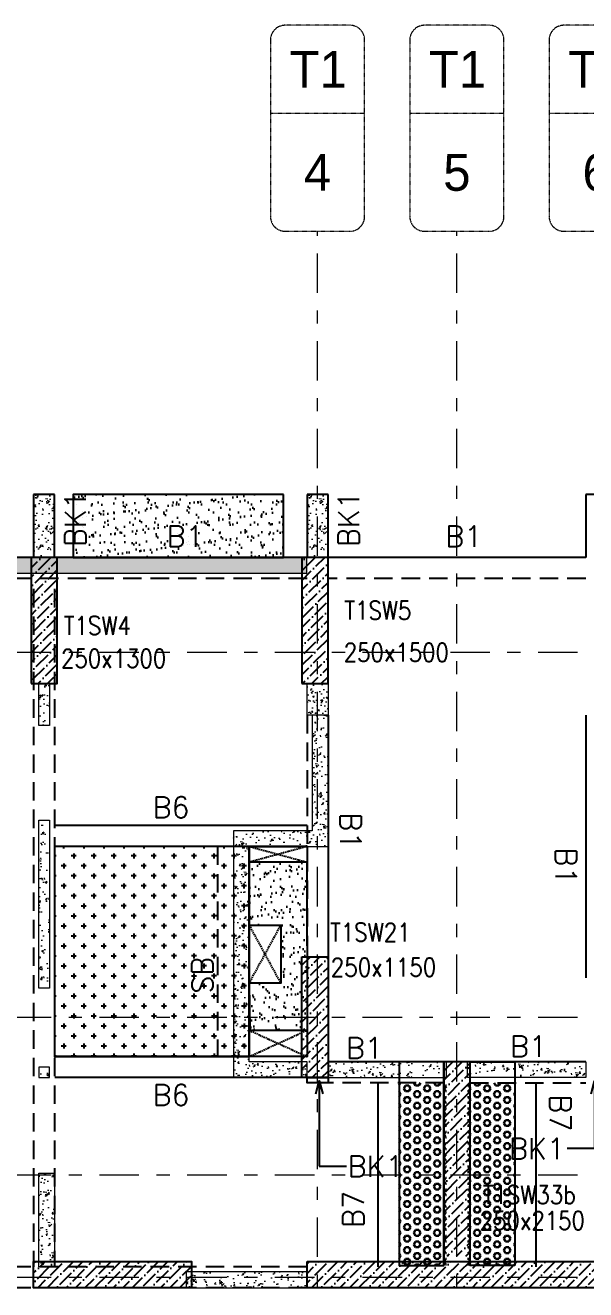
# Model space of a CAD drawing. Header units: millimetres. Extents: x 1078357 to 1340092, y -4684019 to -4550360.
# Drawn here: x 1121396 to 1126725, y -4580680 to -4568647 of the extents above; entities that cross this region are included whole.
import ezdxf
from ezdxf.enums import TextEntityAlignment as Align

# ---------------------------------------------------------------- set-up
doc = ezdxf.new("R2010")
doc.units = ezdxf.units.MM
for name, pattern in [('CONTINOUS', [0]), ('DGN STYLE 7', [8.34, 3.75, -1.67, 1.25, -1.67]), ('HIDDEN', [0.375, 0.25, -0.125]), ('New Retail block$0$CONTINOUS', [0])]:
    doc.linetypes.add(name, pattern=pattern)
doc.layers.get('0').update_dxf_attribs({"lineweight": 0})
for name, color, linetype, lineweight in [('A-_ANOTGRID_E-', 8, 'DGN STYLE 7', 13), ('GRID LINE', 8, 'Continuous', 0), ('HATCH', 8, 'Continuous', 30), ('S-COL-IDEN', 30, 'Continuous', 25), ('S-NON STR RCC WALL', 8, 'Continuous', 0)]:
    doc.layers.add(name, color=color, linetype=linetype, lineweight=lineweight)
for name, color, linetype in [('DROP SLAB', 8, 'Continuous'), ('S-BEAM', 3, 'Continuous'), ('S-BEAM-IDEN', 6, 'Continuous'), ('S-COL_STOP', 12, 'Continuous'), ('S-CUTOUT', 8, 'Continuous'), ('S-SLAB-PROJECTION', 2, 'New Retail block$0$CONTINOUS'), ('S-SLAB-STOP', 8, 'New Retail block$0$CONTINOUS')]:
    doc.layers.add(name, color=color, linetype=linetype)
doc.styles.add('Roman', font='romans')
doc.styles.add('ROMANS', font='romans.shx', dxfattribs={"width": 0.85})
doc.styles.get("Standard").update_dxf_attribs({"font": 'Adani Regular.ttf', "height": 500})
doc.dimstyles.new('HARESH', dxfattribs={"dimtxt": 150, "dimasz": 75, "dimexe": 0, "dimexo": 0, "dimgap": 25, "dimtad": 1, "dimdec": 0, "dimdsep": 46, "dimtxsty": 'Roman', "dimblk": 'OBLIQUE', "dimcen": 225, "dimdle": 25, "dimclrd": 2, "dimclre": 2, "dimclrt": 7, "dimadec": 8, "dimazin": 1, "dimtfac": 1, "dimtdec": 0, "dimtmove": 0, "dimatfit": 0, "dimfxl": 1, "dimlwd": -1, "dimlwe": -1, "dimarcsym": 0})
pattern_1 = [(50, (-5225719.91, 23613938.34), (182.184669, -15.93908554), [19.05, -209.55]), (355, (-5225719.9, 23613938.34), (-35.2434214, 191.0568452), [15.24, -167.6405842]), (100.4514447, (-5225704.73, 23613937.02), (146.9412471, 175.1177519), [16.1900088, -178.0902446]), (46.1842, (-5225719.9, 23613989.14), (271.0790409, -42.042328), [28.575, -314.325]), (96.6355576, (-5225697.32, 23613985.64), (237.404134, 247.4261246), [24.2850231, -267.1356082]), (351.1841512, (-5225719.9, 23613989.14), (237.404134, 247.4261246), [22.859967, -251.459732]), (21, (-5225694.51, 23613976.44), (151.6143913, -102.2651982), [19.05, -209.55]), (326, (-5225694.5, 23613976.44), (61.8020283, 184.1879661), [15.24, -167.64]), (71.451445, (-5225681.87, 23613967.92), (213.4164193, 81.9227689), [16.1900088, -178.0899376]), (37.5, (-5225719.91, 23613938.345), (3.08860325, 84.55503887), [0, -165.608, 0, -170.18, 0, -168.275]), (7.5, (-5225719.91, 23613938.345), (66.8196625, 100.18057482), [0, -97.028, 0, -161.798, 0, -64.135]), (327.5, (-5225776.55, 23613938.345), (135.59059517, -5.728744), [0, -63.5, 0, -198.12, 0, -262.89]), (317.5, (-5225801.95, 23613938.34), (148.1291814, 25.42649103), [0, -82.55, 0, -131.572, 0, -186.69])]
pattern_2 = [(45, (2292446.56, -9444012.59), (33.67596045, 123.4785217), [158.75, -31.75, 0, -31.75])]
pattern_3 = [(180, (1116375.597, -4391706.48), (-7e-15, -54.992613), [31.75, -63.5]), (300, (1116375.597, -4391706.48), (47.625, 27.496307), [31.75, -63.5]), (240, (1116343.847, -4391706.48), (47.625, -27.496307), [31.75, -63.5])]

# ---------------------------------------------------------------- blocks, each defined once
blk = doc.blocks.new('_Oblique')
at = {"color": 0, "linetype": 'ByBlock', "lineweight": -2}
blk.add_line((-0.5, -0.5), (0.5, 0.5), dxfattribs=at)
blk = doc.blocks.new('Tower grid nomenclature-ex')
at = {"layer": 'A-_ANOTGRID_E-'}
blk.add_lwpolyline([(-1250, -600), (1750, -600, 0.414214), (2000, -350), (2000, 750, 0.414214), (1750, 1000), (-1250, 1000, 0.414214), (-1500, 750), (-1500, -350, 0.414214)], format="xyb", close=True, dxfattribs=at)
blk.add_lwpolyline([(0, 1000), (0, -600)], dxfattribs=at)
at = {"layer": 'A-_ANOTGRID_E-', "flags": 8}
for p in [(-1235, 400), (1788, 400)]:
    blk.add_attdef('GRID', text='', height=625, dxfattribs=at).set_placement(p, align=Align.MIDDLE_CENTER)

msp = doc.modelspace()

# ---------------------------------------------------------------- hatches: boundary and pattern name
at = {"layer": 'DROP SLAB'}
h = msp.add_hatch(dxfattribs=at)
h.set_pattern_fill('CROSS', color=8, scale=15, angle=179.96921)
h.set_pattern_definition([(180.03079016, (-3247966.01, 14148014.11), (-95.1987999, -95.3011726), [47.625, -142.875]), (270.03079016, (-3247989.84, 14148037.91), (95.3011726, -95.1987999), [47.625, -142.875])])
h.paths.add_polyline_path([(1123525.4, -4576461.7), (1121675.4, -4576461.7), (1121675.4, -4578461.5), (1123525.4, -4578461.5)])
at = {"layer": 'HATCH'}
h = msp.add_hatch(dxfattribs=at)
h.set_pattern_fill('AR-SAND', color=8, scale=3, angle=179.97015)
h.set_pattern_definition([(37.4701541, (-1721258.12, 9413858.76), (-4.7236114, 146.8264517), [0, -115.824, 0, -129.54, 0, -123.825]), (7.4701541, (-1721258.12, 9413858.76), (134.9689868, 214.9772528), [0, -62.484, 0, -104.394, 0, -40.005]), (327.4701541, (-1721351.84, 9413858.81), (237.2979035, 0.3075449), [0, -38.1, 0, -137.16, 0, -179.07]), (317.4701541, (-1721351.84, 9413858.81), (229.1017424, 66.759465), [0, -19.05, 0, -89.916, 0, -102.87])])
h.paths.add_polyline_path([(1123850.4, -4573111.5), (1121850.4, -4573111.5), (1121850.4, -4573711.5), (1123850.4, -4573711.5)])
h = msp.add_hatch(dxfattribs=at)
h.set_pattern_fill('AR-SAND', color=8, scale=3, angle=0.02985)
h.set_pattern_definition([(37.47015413, (-3907972.55, 18781934.02), (-4.72361136, 146.8264517), [0, -115.824, 0, -129.54, 0, -123.825]), (7.4701541, (-3907972.55, 18781934.02), (134.9689868, 214.9772528), [0, -62.484, 0, -104.394, 0, -40.005]), (327.4701541, (-3908066.28, 18781934.06), (237.2979035, 0.3075449), [0, -38.1, 0, -137.16, 0, -179.07]), (317.4701541, (-3908066.28, 18781934.06), (229.1017424, 66.759465), [0, -19.05, 0, -89.916, 0, -102.87])])
h.paths.add_polyline_path([(1124075.4, -4576611.5), (1123525.4, -4576611.5), (1123525.5, -4577211.5), (1123825.5, -4577211.5), (1123825.5, -4577761.5), (1123525.4, -4577761.5), (1123532.9, -4578211.5), (1124079.2, -4578211.5)])
at = {"layer": 'HATCH', "ltscale": 1000}
h = msp.add_hatch(dxfattribs=at)
h.set_pattern_fill('HEX', color=8, scale=10, angle=180)
h.set_pattern_definition(pattern_3)
h.paths.add_polyline_path([(1125400.4, -4580450.8), (1124950.4, -4580450.8), (1124950.4, -4578711.5), (1125400.4, -4578711.5)])
h = msp.add_hatch(dxfattribs=at)
h.set_pattern_fill('HEX', color=8, scale=10, angle=180)
h.set_pattern_definition(pattern_3)
h.paths.add_polyline_path([(1125600.8, -4580450.8), (1126050.8, -4580450.8), (1126050.8, -4578711.5), (1125600.8, -4578711.5)])
at = {"layer": 'S-COL_STOP', "lineweight": 25}
h = msp.add_hatch(dxfattribs=at)
h.set_pattern_fill('ANSI36', color=8, scale=20)
h.set_pattern_definition(pattern_2)
h.paths.add_polyline_path([(1121450.6, -4574911.6), (1121700.6, -4574911.6), (1121700.6, -4573711.7), (1121450.6, -4573711.7)])
h = msp.add_hatch(dxfattribs=at)
h.set_pattern_fill('ANSI36', color=8, scale=20)
h.set_pattern_definition(pattern_2)
h.paths.add_polyline_path([(1124025.6, -4574911.5), (1124275.6, -4574911.5), (1124275.6, -4573711.7), (1124025.6, -4573711.7)])
h = msp.add_hatch(dxfattribs=at)
h.set_pattern_fill('ANSI36', color=8, scale=20)
h.set_pattern_definition([(45, (2236684.96, -9406181.02), (33.67596045, 123.4785217), [158.75, -31.75, 0, -31.75])])
h.paths.add_polyline_path([(1124025.6, -4577511.5), (1124275.6, -4577511.5), (1124275.6, -4578661.5), (1124025.6, -4578661.5)])
h = msp.add_hatch(dxfattribs=at)
h.set_pattern_fill('ANSI36', color=8, scale=20)
h.set_pattern_definition(pattern_2)
h.paths.add_polyline_path([(1125375.6, -4580361.5), (1125625.6, -4580361.5), (1125625.6, -4578511.5), (1125375.6, -4578511.5)])
h = msp.add_hatch(dxfattribs=at)
h.set_pattern_fill('ANSI36', color=8, scale=20)
h.set_pattern_definition(pattern_2)
h.paths.add_polyline_path([(1121475.6, -4580411.5), (1122975.6, -4580411.5), (1122975.6, -4580661.5), (1121475.6, -4580661.5)])
h = msp.add_hatch(dxfattribs=at)
h.set_pattern_fill('ANSI36', color=8, scale=20)
h.set_pattern_definition(pattern_2)
h.paths.add_polyline_path([(1124075.6, -4580411.5), (1126925.6, -4580411.5), (1126925.6, -4580661.5), (1124075.6, -4580661.5)])
at = {"layer": 'S-NON STR RCC WALL'}
h = msp.add_hatch(dxfattribs=at)
h.set_pattern_fill('AR-CONC', color=256, angle=180)
h.set_pattern_definition([(50, (-7412369.32, 32981976.72), (182.184669, -15.93908554), [19.05, -209.55]), (355, (-7412369.32, 32981976.72), (-35.2434214, 191.0568452), [15.24, -167.6405842]), (100.4514447, (-7412354.14, 32981975.39), (146.9412471, 175.1177519), [16.1900088, -178.0902446]), (46.1842, (-7412369.32, 32982027.52), (271.0790409, -42.0423279), [28.575, -314.325]), (96.6355576, (-7412346.73, 32982024.02), (237.404134, 247.4261246), [24.2850231, -267.1356082]), (351.1841512, (-7412369.32, 32982027.52), (237.404134, 247.4261246), [22.859967, -251.459732]), (21, (-7412343.92, 32982014.82), (151.61439127, -102.2651982), [19.05, -209.55]), (326, (-7412343.92, 32982014.82), (61.80202835, 184.1879661), [15.24, -167.64]), (71.451445, (-7412331.28, 32982006.3), (213.4164193, 81.9227689), [16.1900088, -178.0899376]), (37.5, (-7412369.32, 32981976.72), (3.08860325, 84.55503887), [0, -165.608, 0, -170.18, 0, -168.275]), (7.5, (-7412369.32, 32981976.72), (66.8196625, 100.18057482), [0, -97.028, 0, -161.798, 0, -64.135]), (327.5, (-7412425.96, 32981976.72), (135.59059517, -5.72874399), [0, -63.5, 0, -198.12, 0, -262.89]), (317.5, (-7412451.36, 32981976.72), (148.1291814, 25.42649103), [0, -82.55, 0, -131.572, 0, -186.69])])
h.paths.add_polyline_path([(1121675.4, -4573711.5), (1121675.4, -4573111.5), (1121475.5, -4573111.5), (1121475.5, -4573711.5), (1121675.4, -4573711.5)], is_closed=False)
h = msp.add_hatch(dxfattribs=at)
h.set_pattern_fill('AR-CONC', color=256, angle=180)
h.set_pattern_definition([(50, (-7409769.32, 32981976.72), (182.184669, -15.93908554), [19.05, -209.55]), (355, (-7409769.32, 32981976.72), (-35.2434214, 191.0568452), [15.24, -167.6405842]), (100.4514447, (-7409754.14, 32981975.39), (146.9412471, 175.1177519), [16.1900088, -178.0902446]), (46.1842, (-7409769.32, 32982027.52), (271.0790409, -42.0423279), [28.575, -314.325]), (96.6355576, (-7409746.73, 32982024.02), (237.404134, 247.4261246), [24.2850231, -267.1356082]), (351.1841512, (-7409769.32, 32982027.52), (237.404134, 247.4261246), [22.859967, -251.459732]), (21, (-7409743.92, 32982014.82), (151.61439127, -102.2651982), [19.05, -209.55]), (326, (-7409743.92, 32982014.82), (61.80202835, 184.1879661), [15.24, -167.64]), (71.451445, (-7409731.28, 32982006.3), (213.4164193, 81.9227689), [16.1900088, -178.0899376]), (37.5, (-7409769.32, 32981976.72), (3.08860325, 84.55503887), [0, -165.608, 0, -170.18, 0, -168.275]), (7.5, (-7409769.32, 32981976.72), (66.8196625, 100.18057482), [0, -97.028, 0, -161.798, 0, -64.135]), (327.5, (-7409825.96, 32981976.72), (135.59059517, -5.72874399), [0, -63.5, 0, -198.12, 0, -262.89]), (317.5, (-7409851.36, 32981976.72), (148.1291814, 25.42649103), [0, -82.55, 0, -131.572, 0, -186.69])])
h.paths.add_polyline_path([(1124275.4, -4573711.5), (1124275.4, -4573111.5), (1124075.5, -4573111.5), (1124075.5, -4573711.5), (1124275.4, -4573711.5)], is_closed=False)
h = msp.add_hatch(dxfattribs=at)
h.set_pattern_fill('AR-CONC', color=256)
h.set_pattern_definition([(50, (-6322944.62, 28297957.53), (182.184669, -15.93908554), [19.05, -209.55]), (355, (-6322944.62, 28297957.53), (-35.2434214, 191.0568452), [15.24, -167.6405842]), (100.4514447, (-6322929.44, 28297956.2), (146.9412471, 175.1177519), [16.1900088, -178.0902446]), (46.1842, (-6322944.62, 28298008.33), (271.0790409, -42.042328), [28.575, -314.325]), (96.6355576, (-6322922.03, 28298004.83), (237.404134, 247.4261246), [24.2850231, -267.1356082]), (351.1841512, (-6322944.62, 28298008.33), (237.404134, 247.4261246), [22.859967, -251.459732]), (21, (-6322919.22, 28297995.63), (151.6143913, -102.2651982), [19.05, -209.55]), (326, (-6322919.22, 28297995.63), (61.8020283, 184.1879661), [15.24, -167.64]), (71.451445, (-6322906.59, 28297987.11), (213.4164193, 81.9227689), [16.1900088, -178.0899376]), (37.5, (-6322944.623, 28297957.53), (3.08860325, 84.55503887), [0, -165.608, 0, -170.18, 0, -168.275]), (7.5, (-6322944.62, 28297957.53), (66.8196625, 100.18057482), [0, -97.028, 0, -161.798, 0, -64.135]), (327.5, (-6323001.265, 28297957.53), (135.59059517, -5.72874399), [0, -63.5, 0, -198.12, 0, -262.89]), (317.5, (-6323026.67, 28297957.53), (148.1291814, 25.42649103), [0, -82.55, 0, -131.572, 0, -186.69])])
h.paths.add_polyline_path([(1124072.5, -4573711.5), (1119075.4, -4573711.5), (1119075.4, -4573861.5), (1124072.5, -4573861.5)])
h = msp.add_hatch(dxfattribs=at)
h.set_pattern_fill('AR-CONC', color=256, angle=180)
h.set_pattern_definition([(50, (1121588.81, -4390341.82), (182.18467, -15.93909), [19.05, -209.55]), (355, (1121588.81, -4390341.82), (-35.24342, 191.05685), [15.24, -167.64058]), (100.45144, (1121604, -4390343.14), (146.94125, 175.11775), [16.19, -178.09024]), (46.1842, (1121588.8, -4390291.02), (271.07904, -42.04233), [28.575, -314.325]), (96.63556, (1121611.4, -4390294.52), (237.40413, 247.42612), [24.28502, -267.1356]), (351.18415, (1121588.8, -4390291.02), (237.40413, 247.42612), [22.85997, -251.45973]), (21, (1121614.21, -4390303.72), (151.61439, -102.2652), [19.05, -209.55]), (326, (1121614.21, -4390303.72), (61.80203, 184.18797), [15.24, -167.64]), (71.45144, (1121626.85, -4390312.24), (213.41642, 81.92277), [16.19, -178.08994]), (37.5, (1121588.81, -4390341.815), (3.088603, 84.55504), [0, -165.608, 0, -170.18, 0, -168.275]), (7.5, (1121588.81, -4390341.815), (66.819663, 100.180575), [0, -97.028, 0, -161.798, 0, -64.135]), (327.5, (1121532.17, -4390341.815), (135.590595, -5.728744), [0, -63.5, 0, -198.12, 0, -262.89]), (317.5, (1121506.77, -4390341.82), (148.12918, 25.42649), [0, -82.55, 0, -131.572, 0, -186.69])])
h.paths.add_polyline_path([(1121525.4, -4574911.5), (1121625.4, -4574911.5), (1121625.4, -4575311.5), (1121525.4, -4575311.5)])
h = msp.add_hatch(dxfattribs=at)
h.set_pattern_fill('AR-CONC', color=8, scale=20, angle=90)
h.set_pattern_definition([(140, (-2083924.42, -7113656.01), (12.550427, 143.4520365), [15, -165]), (85, (-2083924.42, -7113656.01), (-150.438427, -27.7502667), [12, -132]), (190.4514445, (-2083923.37, -7113644.05), (-137.887998, 115.7017693), [12.7480384, -140.2284224]), (136.1842, (-2083964.42, -7113656.01), (33.103856, 213.448266), [22.5, -247.5]), (186.6356355, (-2083961.66, -7113638.22), (-194.82372, 186.932389), [19.122068, -210.342752]), (81.184164, (-2083964.42, -7113656), (-194.82372, 186.932389), [18, -198]), (111, (-2083954.42, -7113636.01), (80.523778, 119.3814104), [15, -165]), (56, (-2083954.42, -7113636.01), (-145.030009, 48.6630664), [12, -132]), (161.4514447, (-2083947.7, -7113626.06), (-64.5062306, 168.0444753), [12.748038, -140.2284224]), (127.5, (-2083924.415, -7113656.01), (-66.57877077, 2.43197106), [0, -130.4, 0, -134, 0, -132.5]), (97.5, (-2083924.415, -7113656.01), (-78.8823424, 52.6139075), [0, -76.4, 0, -127.4, 0, -50.5]), (57.5, (-2083924.415, -7113700.61), (4.51097435, 106.7644872), [0, -50, 0, -156, 0, -207]), (47.5, (-2083924.415, -7113720.61), (-20.0209965, 116.6372339), [0, -65, 0, -103.6, 0, -147])])
h.paths.add_polyline_path([(1124275.6, -4574911.5), (1124275.6, -4575211.5), (1124075.7, -4575211.5), (1124075.7, -4574911.5)])
h = msp.add_hatch(dxfattribs=at)
h.set_pattern_fill('AR-CONC', color=256)
h.set_pattern_definition(pattern_1)
h.paths.add_polyline_path([(1123375.4, -4576311.5), (1123375.4, -4578661.5), (1124075.4, -4578661.5), (1124075.4, -4578511.5), (1123525.4, -4578511.5), (1123525.4, -4576461.5), (1124275.4, -4576461.5), (1124275.4, -4575211.4), (1124125.4, -4575211.4), (1124125.4, -4576311.5)])
h = msp.add_hatch(dxfattribs=at)
h.set_pattern_fill('AR-CONC', color=256, angle=180)
h.set_pattern_definition([(50, (2218813.53, -9074361), (182.184669, -15.9390855), [19.05, -209.55]), (355, (2218813.53, -9074361), (-35.2434214, 191.056845), [15.24, -167.640584]), (100.4514447, (2218828.7, -9074362.33), (146.941247, 175.117752), [16.190009, -178.0902446]), (46.1842, (2218813.53, -9074310.2), (271.079041, -42.042328), [28.575, -314.325]), (96.6355576, (2218836.12, -9074313.7), (237.404134, 247.426125), [24.285023, -267.135608]), (351.184151, (2218813.53, -9074310.2), (237.404134, 247.426125), [22.859967, -251.459732]), (21, (2218838.93, -9074322.9), (151.6143913, -102.265198), [19.05, -209.55]), (326, (2218838.93, -9074322.9), (61.802028, 184.187966), [15.24, -167.64]), (71.451445, (2218851.56, -9074331.42), (213.416419, 81.922769), [16.190009, -178.0899376]), (37.5, (2218813.527, -9074361), (3.08860325, 84.5550389), [0, -165.608, 0, -170.18, 0, -168.275]), (7.5, (2218813.53, -9074361), (66.8196625, 100.1805748), [0, -97.028, 0, -161.798, 0, -64.135]), (327.5, (2218756.885, -9074361), (135.5905952, -5.728744), [0, -63.5, 0, -198.12, 0, -262.89]), (317.5, (2218731.48, -9074361), (148.1291814, 25.426491), [0, -82.55, 0, -131.572, 0, -186.69])])
h.paths.add_polyline_path([(1121525.4, -4576211.5), (1121625.4, -4576211.5), (1121625.4, -4577811.5), (1121525.4, -4577811.5)])
h = msp.add_hatch(dxfattribs=at)
h.set_pattern_fill('AR-CONC', color=256)
h.set_pattern_definition(pattern_1)
h.paths.add_polyline_path([(1125400.4, -4578511.5), (1124275.4, -4578511.5), (1124275.4, -4578661.5), (1125400.4, -4578661.5)])
h = msp.add_hatch(dxfattribs=at)
h.set_pattern_fill('AR-CONC', color=256, angle=180)
h.set_pattern_definition(pattern_1)
h.paths.add_polyline_path([(1125600.4, -4578511.5), (1126725.4, -4578511.5), (1126725.4, -4578661.5), (1125600.4, -4578661.5)])
h = msp.add_hatch(dxfattribs=at)
h.set_pattern_fill('AR-CONC', color=256, angle=180)
h.set_pattern_definition([(50, (2218800.31, -9075725.67), (182.184669, -15.9390855), [19.05, -209.55]), (355, (2218800.31, -9075725.67), (-35.2434214, 191.056845), [15.24, -167.640584]), (100.4514447, (2218815.5, -9075727), (146.941247, 175.117752), [16.190009, -178.0902446]), (46.1842, (2218800.31, -9075674.87), (271.079041, -42.042328), [28.575, -314.325]), (96.6355576, (2218822.9, -9075678.37), (237.404134, 247.426125), [24.285023, -267.135608]), (351.184151, (2218800.3, -9075674.87), (237.404134, 247.426125), [22.859967, -251.459732]), (21, (2218825.71, -9075687.57), (151.6143913, -102.265198), [19.05, -209.55]), (326, (2218825.71, -9075687.57), (61.802028, 184.187966), [15.24, -167.64]), (71.451445, (2218838.35, -9075696.09), (213.416419, 81.922769), [16.190009, -178.0899376]), (37.5, (2218800.31, -9075725.67), (3.08860325, 84.5550389), [0, -165.608, 0, -170.18, 0, -168.275]), (7.5, (2218800.31, -9075725.67), (66.8196625, 100.1805748), [0, -97.028, 0, -161.798, 0, -64.135]), (327.5, (2218743.67, -9075725.67), (135.5905952, -5.728744), [0, -63.5, 0, -198.12, 0, -262.89]), (317.5, (2218718.27, -9075725.67), (148.1291814, 25.426491), [0, -82.55, 0, -131.572, 0, -186.69])])
h.paths.add_polyline_path([(1121525.4, -4578661.5), (1121625.4, -4578661.5), (1121625.4, -4578561.5), (1121525.4, -4578561.5)])
h = msp.add_hatch(dxfattribs=at)
h.set_pattern_fill('AR-CONC', color=256, angle=180)
h.set_pattern_definition([(50, (-6330009.37, 28297957.52), (182.184669, -15.93908554), [19.05, -209.55]), (355, (-6330009.37, 28297957.52), (-35.2434214, 191.0568452), [15.24, -167.6405842]), (100.4514447, (-6329994.19, 28297956.2), (146.9412471, 175.1177519), [16.1900088, -178.0902446]), (46.1842, (-6330009.37, 28298008.32), (271.0790409, -42.042328), [28.575, -314.325]), (96.6355576, (-6329986.78, 28298004.82), (237.404134, 247.4261246), [24.2850231, -267.1356082]), (351.1841512, (-6330009.37, 28298008.32), (237.404134, 247.4261246), [22.859967, -251.459732]), (21, (-6329983.97, 28297995.62), (151.6143913, -102.2651982), [19.05, -209.55]), (326, (-6329983.97, 28297995.62), (61.8020283, 184.1879661), [15.24, -167.64]), (71.451445, (-6329971.33, 28297987.1), (213.4164193, 81.9227689), [16.1900088, -178.0899376]), (37.5, (-6330009.37, 28297957.525), (3.08860325, 84.55503887), [0, -165.608, 0, -170.18, 0, -168.275]), (7.5, (-6330009.37, 28297957.525), (66.8196625, 100.18057482), [0, -97.028, 0, -161.798, 0, -64.135]), (327.5, (-6330066.01, 28297957.525), (135.59059517, -5.72874399), [0, -63.5, 0, -198.12, 0, -262.89]), (317.5, (-6330091.41, 28297957.52), (148.1291814, 25.42649103), [0, -82.55, 0, -131.572, 0, -186.69])])
h.paths.add_polyline_path([(1121525.4, -4579571.5), (1121675.4, -4579571.5), (1121675.4, -4580461.4), (1121525.4, -4580461.4)])
h = msp.add_hatch(dxfattribs=at)
h.set_pattern_fill('AR-CONC', color=256, angle=180)
h.set_pattern_definition([(50, (-5232784.65, 23613938.34), (182.184669, -15.93908554), [19.05, -209.55]), (355, (-5232784.65, 23613938.34), (-35.2434214, 191.0568452), [15.24, -167.6405842]), (100.4514447, (-5232769.47, 23613937.01), (146.9412471, 175.1177519), [16.1900088, -178.0902446]), (46.1842, (-5232784.65, 23613989.14), (271.0790409, -42.042328), [28.575, -314.325]), (96.6355576, (-5232762.06, 23613985.63), (237.404134, 247.4261246), [24.2850231, -267.1356082]), (351.1841512, (-5232784.65, 23613989.14), (237.404134, 247.4261246), [22.859967, -251.459732]), (21, (-5232759.25, 23613976.44), (151.6143913, -102.2651982), [19.05, -209.55]), (326, (-5232759.25, 23613976.44), (61.8020283, 184.1879661), [15.24, -167.64]), (71.451445, (-5232746.62, 23613967.92), (213.4164193, 81.9227689), [16.1900088, -178.0899376]), (37.5, (-5232784.653, 23613938.34), (3.08860325, 84.55503887), [0, -165.608, 0, -170.18, 0, -168.275]), (7.5, (-5232784.65, 23613938.34), (66.8196625, 100.18057482), [0, -97.028, 0, -161.798, 0, -64.135]), (327.5, (-5232841.295, 23613938.34), (135.59059517, -5.728744), [0, -63.5, 0, -198.12, 0, -262.89]), (317.5, (-5232866.7, 23613938.34), (148.1291814, 25.42649103), [0, -82.55, 0, -131.572, 0, -186.69])])
h.paths.add_polyline_path([(1124075.4, -4580511.5), (1122925.4, -4580511.5), (1122925.4, -4580661.5), (1124075.4, -4580661.5)])

# ---------------------------------------------------------------- linework, layer by layer
at = {"layer": 'GRID LINE', "linetype": 'DGN STYLE 7', "ltscale": 100, "elevation": 0}
for points in [[(1124175.4, -4592877.8), (1124175.4, -4570606.9)], [(1125500.4, -4592877.8), (1125500.4, -4570606.9)], [(1111260.2, -4574611.5), (1206623.6, -4574611.5)], [(1111260.2, -4578086.5), (1206623.6, -4578086.5)], [(1111260.2, -4579586.5), (1206623.6, -4579586.5)], [(1111260.2, -4580561.5), (1206623.6, -4580561.5)]]:
    msp.add_lwpolyline(points, dxfattribs=at)
at = {"layer": 'S-BEAM', "linetype": 'CONTINOUS', "ltscale": 700}
for p, q in [((1121675.4, -4573111.5, 0), (1121475.4, -4573111.5, 0)), ((1121475.4, -4573111.5, 0), (1121475.4, -4573711.5, 0)), ((1121675.4, -4573711.5, 0), (1121675.4, -4573111.5, 0)), ((1124275.4, -4573111.4, 0), (1124075.4, -4573111.4, 0)), ((1124075.4, -4573111.4, 0), (1124075.4, -4573711.4, 0)), ((1124275.4, -4573711.4, 0), (1124275.4, -4573111.4, 0)), ((1126925.4, -4573111.5, 0), (1126725.4, -4573111.5, 0)), ((1126725.4, -4573111.5, 0), (1126725.4, -4573711.5, 0)), ((1124075.4, -4573711.5, 0), (1119075.4, -4573711.5, 0)), ((1126725.3, -4573711.4, 50), (1124275.6, -4573711.4, 0)), ((1124275.4, -4575211.4, 0), (1124275.4, -4577711.5, 0)), ((1126725.4, -4575211.4, 0), (1126725.4, -4577711.5, 0)), ((1126725.4, -4578511.5, 0), (1124275.4, -4578511.5, 0)), ((1124950.3, -4578511.5, 0), (1124275.4, -4578511.5, 0))]:
    msp.add_line(p, q, dxfattribs=at)
at = {"layer": 'S-BEAM', "linetype": 'HIDDEN', "ltscale": 700}
for p, q in [((1124075.4, -4573911.5, 0), (1119075.4, -4573911.5, 0)), ((1126725.3, -4573911.4, 50), (1124275.6, -4573911.4, 0)), ((1121475.4, -4574011.5, 0), (1121475.4, -4580461.4, 0)), ((1121675.4, -4574011.5, 0), (1121675.4, -4580461.4, 0)), ((1124075.4, -4575211.4, 0), (1124075.4, -4577711.5, 0)), ((1123225.4, -4576461.7, 0), (1123225.4, -4578461.5, 0)), ((1125375.6, -4578711.5, 0), (1124275.4, -4578711.5, 0)), ((1125625.6, -4578711.5, 0), (1126725.4, -4578711.5, 0)), ((1124075.4, -4580461.4, 0), (1119075.4, -4580461.4, 0)), ((1124075.4, -4580661.4, 0), (1116475.4, -4580661.5, 0))]:
    msp.add_line(p, q, dxfattribs=at)
at = {"layer": 'S-BEAM', "ltscale": 700}
for p, q in [((1124075.5, -4576261.7, 0), (1121675.5, -4576261.7, 0)), ((1124075.3, -4578661.5, 0), (1121675.5, -4578661.5, 0)), ((1124750.3, -4578711.5, 0), (1124750.3, -4580461.5, 0)), ((1126250.6, -4578711.5, 0), (1126250.5, -4580461.5, 0))]:
    msp.add_line(p, q, dxfattribs=at)
at = {"layer": 'S-BEAM', "linetype": 'Continuous', "ltscale": 700}
for p, q in [((1124075.5, -4576461.7, 0), (1121675.5, -4576461.7, 0)), ((1124075.3, -4578461.5, 0), (1121675.5, -4578461.5, 0)), ((1124950.3, -4578711.5, 0), (1124950.3, -4580450.8, 0)), ((1126050.6, -4578711.5, 0), (1126050.5, -4580450.8, 0))]:
    msp.add_line(p, q, dxfattribs=at)
at = {"layer": 'S-BEAM', "linetype": 'ByBlock', "ltscale": 700}
msp.add_line((1123525.4, -4576461.7, 0), (1123525.4, -4578461.5, 0), dxfattribs=at)
at = {"layer": 'S-BEAM', "linetype": 'Continuous', "ltscale": 700, "elevation": 0}
msp.add_lwpolyline([(1124075.4, -4578661.5), (1124275.4, -4578661.5), (1124275.4, -4578711.7), (1124075.4, -4578711.7)], close=True, dxfattribs=at)
at = {"layer": 'S-COL_STOP', "lineweight": 25, "elevation": 0}
for points in [[(1121450.6, -4574911.6), (1121700.6, -4574911.6), (1121700.6, -4573711.5), (1121450.6, -4573711.5)], [(1124025.6, -4574911.3), (1124275.6, -4574911.3), (1124275.6, -4573711.5), (1124025.6, -4573711.5)], [(1124025.6, -4577511.5), (1124275.6, -4577511.5), (1124275.6, -4578661.5), (1124025.6, -4578661.5)], [(1125375.6, -4580411.5), (1125625.6, -4580411.5), (1125625.6, -4578511.5), (1125375.6, -4578511.5)], [(1121475.6, -4580411.5), (1122975.6, -4580411.5), (1122975.6, -4580661.5), (1121475.6, -4580661.5)], [(1124075.6, -4580411.5), (1126925.6, -4580411.5), (1126925.6, -4580661.5), (1124075.6, -4580661.5)]]:
    msp.add_lwpolyline(points, close=True, dxfattribs=at)
at = {"layer": 'S-CUTOUT', "linetype": 'HIDDEN', "ltscale": 50}
for p, q in [((1123525.4, -4576461.7, 0), (1124075.4, -4576611.4, 0)), ((1124075.5, -4576461.7, 0), (1123525.4, -4576611.5, 0)), ((1123525.4, -4577211.5, 0), (1123825.5, -4577761.5, 0)), ((1123525.4, -4577761.5, 0), (1123825.5, -4577211.5, 0)), ((1123525.4, -4578211.5, 0), (1124075.3, -4578461.5, 0)), ((1123525.4, -4578461.5, 0), (1124075.4, -4578211.5, 0))]:
    msp.add_line(p, q, dxfattribs=at)
at = {"layer": 'S-CUTOUT', "linetype": 'CONTINOUS', "ltscale": 500, "elevation": 0}
for points in [[(1123525.4, -4576461.7), (1124075.4, -4576461.7), (1124075.4, -4576611.5), (1123525.4, -4576611.5)], [(1123525.5, -4577211.5), (1123825.5, -4577211.5), (1123825.5, -4577761.5), (1123525.5, -4577761.5)], [(1123525.4, -4578211.5), (1124075.3, -4578211.5), (1124075.3, -4578461.5), (1123525.4, -4578461.5)]]:
    msp.add_lwpolyline(points, close=True, dxfattribs=at)
at = {"layer": 'S-NON STR RCC WALL', "elevation": 0}
for points in [[(1124072.5, -4573711.5), (1119075.4, -4573711.5), (1119075.4, -4573861.5), (1124072.5, -4573861.5)], [(1121525.4, -4574911.5), (1121625.4, -4574911.5), (1121625.4, -4575311.5), (1121525.4, -4575311.5)], [(1124275.6, -4574911.5), (1124275.6, -4575211.5), (1124075.7, -4575211.5), (1124075.7, -4574911.5)], [(1123375.4, -4576311.5), (1123375.4, -4578661.5), (1124075.4, -4578661.5), (1124075.4, -4578511.5), (1123525.4, -4578511.5), (1123525.4, -4576461.5), (1124275.4, -4576461.5), (1124275.4, -4575211.4), (1124125.4, -4575211.4), (1124125.4, -4576311.5)], [(1125400.4, -4578511.5), (1124275.4, -4578511.5), (1124275.4, -4578661.5), (1125400.4, -4578661.5)], [(1125600.4, -4578511.5), (1126725.4, -4578511.5), (1126725.4, -4578661.5), (1125600.4, -4578661.5)]]:
    msp.add_lwpolyline(points, close=True, dxfattribs=at)
at = {"layer": 'S-NON STR RCC WALL', "ltscale": 700, "elevation": 0}
for points in [[(1121525.4, -4576211.5), (1121625.4, -4576211.5), (1121625.4, -4577811.5), (1121525.4, -4577811.5)], [(1121525.4, -4578661.5), (1121625.4, -4578661.5), (1121625.4, -4578561.5), (1121525.4, -4578561.5)], [(1121525.4, -4579571.5), (1121675.4, -4579571.5), (1121675.4, -4580461.4), (1121525.4, -4580461.4)], [(1124075.4, -4580511.5), (1122925.4, -4580511.5), (1122925.4, -4580661.5), (1124075.4, -4580661.5)]]:
    msp.add_lwpolyline(points, close=True, dxfattribs=at)
at = {"layer": 'S-SLAB-PROJECTION', "elevation": 0}
msp.add_lwpolyline([(1123850.4, -4573111.5), (1121850.4, -4573111.5), (1121850.4, -4573711.5), (1123850.4, -4573711.5)], close=True, dxfattribs=at)
at = {"layer": 'S-SLAB-STOP', "linetype": 'CONTINOUS', "ltscale": 500, "elevation": 0}
msp.add_lwpolyline([(1123525.4, -4576461.7), (1121675.4, -4576461.7), (1121675.4, -4578461.5), (1123525.4, -4578461.5)], close=True, dxfattribs=at)
at = {"layer": 'S-SLAB-STOP', "color": 8, "ltscale": 1000, "elevation": 0}
msp.add_lwpolyline([(1124075.4, -4576611.5), (1123525.4, -4576611.5), (1123525.5, -4577211.5), (1123825.5, -4577211.5), (1123825.5, -4577761.5), (1123525.4, -4577761.5), (1123532.9, -4578211.5), (1124079.2, -4578211.5), (1124075.4, -4576611.5)], dxfattribs=at)
for points in [[(1124950.3, -4580450.8), (1125375.6, -4580450.8), (1125375.6, -4578511.5), (1124950.3, -4578511.5)], [(1126050.6, -4580450.8), (1125625.3, -4580450.8), (1125625.3, -4578511.5), (1126050.6, -4578511.5)]]:
    msp.add_lwpolyline(points, close=True, dxfattribs=at)

# ---------------------------------------------------------------- block references
at = {"layer": 'GRID LINE'}
ref = msp.add_blockref('Tower grid nomenclature-ex', (1124063.4, -4569486.9, 0), dxfattribs=dict(at, xscale=0.56, yscale=0.56, zscale=0.56, rotation=270))
ref.add_attrib('GRID', '4', dxfattribs={"layer": 'A-_ANOTGRID_E-', "height": 350}).set_placement((1124175.4, -4570046.9, 0), align=Align.MIDDLE_CENTER)
ref.add_attrib('GRID', 'T1', dxfattribs={"layer": 'A-_ANOTGRID_E-', "height": 350}).set_placement((1124181.3, -4569066.9, 0), align=Align.MIDDLE_CENTER)
ref = msp.add_blockref('Tower grid nomenclature-ex', (1125388.4, -4569486.9, 0), dxfattribs=dict(at, xscale=0.56, yscale=0.56, zscale=0.56, rotation=270))
ref.add_attrib('GRID', '5', dxfattribs={"layer": 'A-_ANOTGRID_E-', "height": 350}).set_placement((1125500.4, -4570046.9, 0), align=Align.MIDDLE_CENTER)
ref.add_attrib('GRID', 'T1', dxfattribs={"layer": 'A-_ANOTGRID_E-', "height": 350}).set_placement((1125506.3, -4569066.9, 0), align=Align.MIDDLE_CENTER)
ref = msp.add_blockref('Tower grid nomenclature-ex', (1126713.4, -4569486.9, 0), dxfattribs=dict(at, xscale=0.56, yscale=0.56, zscale=0.56, rotation=270))
ref.add_attrib('GRID', '6', dxfattribs={"layer": 'A-_ANOTGRID_E-', "height": 350}).set_placement((1126825.4, -4570046.9, 0), align=Align.MIDDLE_CENTER)
ref.add_attrib('GRID', 'T1', dxfattribs={"layer": 'A-_ANOTGRID_E-', "height": 350}).set_placement((1126831.3, -4569066.9, 0), align=Align.MIDDLE_CENTER)

# ---------------------------------------------------------------- texts
at = {"layer": 'S-BEAM-IDEN', "linetype": 'CONTINOUS', "ltscale": 700, "style": 'ROMANS'}
for p in [(1121971.1, -4573611.1, 50), (1124571.1, -4573611.1, 50)]:
    msp.add_text('BK1', height=200, rotation=90, dxfattribs=at).set_placement(p)
at = {"layer": 'S-BEAM-IDEN', "linetype": 'HIDDEN', "ltscale": 500, "style": 'ROMANS'}
for rotation, p in [(359.99906, (1122740.2, -4573611.1, -2.7)), (359.99906, (1125390, -4573611, 47.3)), (269.99906, (1124389.8, -4576138.9, -2.7)), (269.99906, (1126439.4, -4576473.6, -2.7)), (359.99906, (1126005.8, -4578462.8, -2.7)), (359.99906, (1124444.6, -4578479.6, -2.7))]:
    msp.add_text('B1', height=200, rotation=rotation, dxfattribs=at).set_placement(p)
at = {"layer": 'S-BEAM-IDEN', "linetype": 'Continuous', "ltscale": 700, "style": 'ROMANS'}
for s, rotation, p in [('B6', 0.00094, (1122605.9, -4576189.6, -2.7)), ('SB', 90.00094, (1123180.1, -4577862.1, -2.7)), ('B6', 0.00094, (1122605.9, -4578926.7, -2.7)), ('B7', 269.99866, (1126385.4, -4578823.6, -2.7)), ('BK1', 0.00094, (1125996.6, -4579437.1, -2.7)), ('BK1', 359.99906, (1124461.4, -4579605.4, -2.7)), ('B7', 90.00094, (1124615.5, -4580091.1, -2.7))]:
    msp.add_text(s, height=200, rotation=rotation, dxfattribs=at).set_placement(p)
at = {"layer": 'S-COL-IDEN', "linetype": 'Continuous', "style": 'ROMANS', "width": 0.85}
for s, p in [('T1SW5', (1124430.1, -4574302.6, -320.4)), ('T1SW4', (1121762.4, -4574447.2, -320.4)), ('250x1500', (1124424.4, -4574702.6, -320.4)), ('250x1300', (1121736.1, -4574760.4, -320.4)), ('T1SW21', (1124294.9, -4577365.6, -320.4)), ('250x1150', (1124302.3, -4577698.8, -320.4)), ('T1SW33b', (1125746.3, -4579864.2, -320.4)), ('250x2150', (1125717.8, -4580109.4, -320.4))]:
    msp.add_text(s, height=175, dxfattribs=at).set_placement(p)

# ---------------------------------------------------------------- leaders
at = {"layer": 'S-BEAM-IDEN', "linetype": 'Continuous', "ltscale": 700}
for points in [[(1124191.9, -4578691.8, 0), (1124191.9, -4579503.2, 0), (1124450.7, -4579503.2, 0)], [(1126809, -4578691.8, 0), (1126809, -4579334.8, 0), (1126550.2, -4579334.8, 0)]]:
    msp.add_leader(points, dimstyle='HARESH', override={"dimasz": 125, "dimgap": 25, "dimtad": 0, "dimclrd": 256, "dimldrblk": 'Open30'}, dxfattribs=at)

doc.saveas('drawing.dxf')
